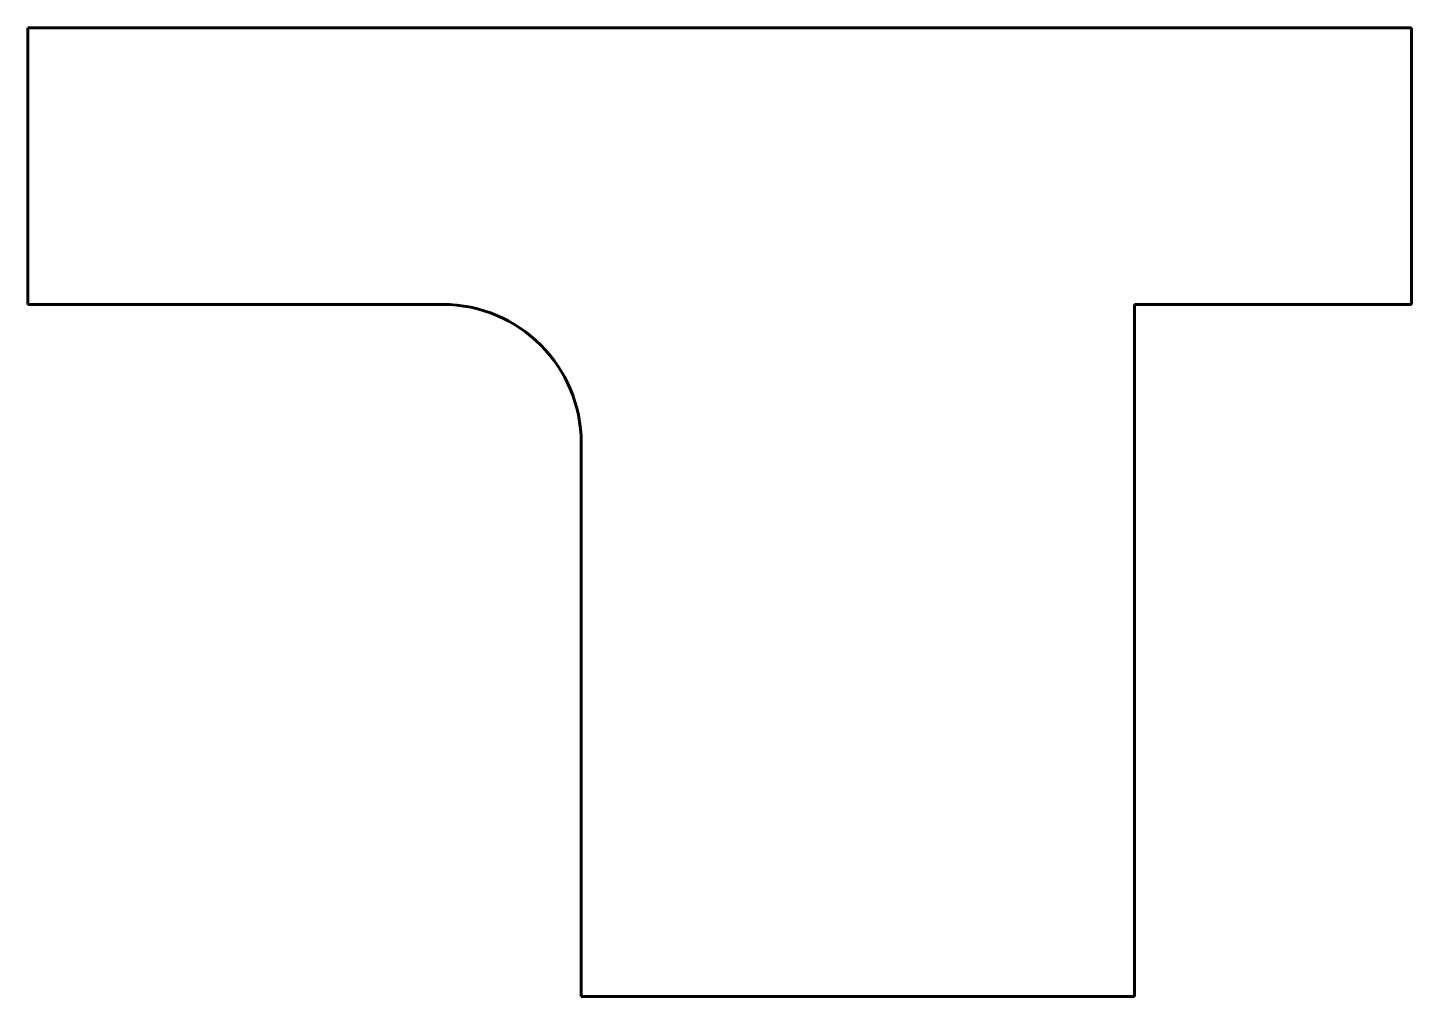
# Model space of a CAD drawing. Header units: millimetres. Extents: x -13 to -3, y -3.7 to 3.3.
import ezdxf

# ---------------------------------------------------------------- set-up
doc = ezdxf.new("R2010")
doc.units = ezdxf.units.MM
doc.linetypes.add('K5LT_BASIC', pattern=[0])

msp = doc.modelspace()

# ---------------------------------------------------------------- linework, layer by layer
at = {"color": 150, "linetype": 'K5LT_BASIC', "lineweight": 60, "true_color": 0x0080ff}
for p, q in [((-3, 3.313), (-13, 3.313)), ((-13, 3.313), (-13, 1.313)), ((-3, 1.313), (-3, 3.313)), ((-13, 1.313), (-10, 1.313)), ((-5, -3.687), (-5, 1.313)), ((-5, 1.313), (-3, 1.313)), ((-9, 0.313), (-9, -2.687)), ((-9, -3.687), (-5, -3.687))]:
    msp.add_line(p, q, dxfattribs=at)
msp.add_lwpolyline([(-9, -2.687), (-9, -3.687)], dxfattribs=at)
msp.add_arc((-10, 0.313), 1, 0, 90, dxfattribs=at)

doc.saveas('drawing.dxf')
